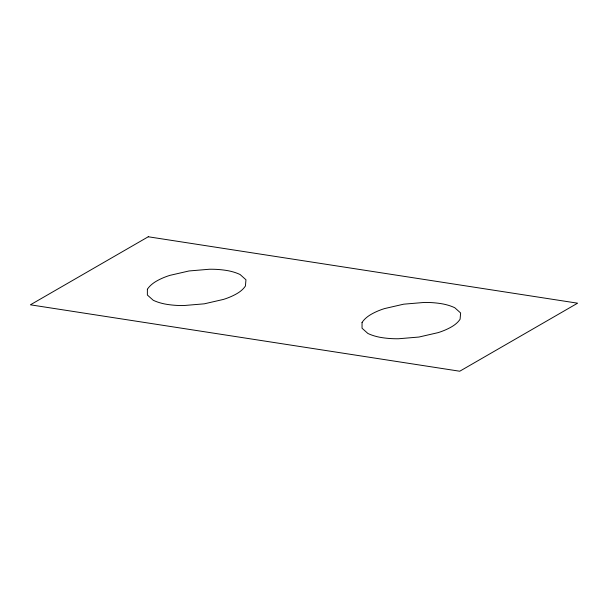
<?xml version="1.0" encoding="UTF-8"?>
<svg xmlns="http://www.w3.org/2000/svg" width="608" height="608" viewBox="0 0 608 608"><rect width="100%" height="100%" fill="white"/><g stroke="black" fill="none" stroke-linecap="round" stroke-linejoin="round"><path stroke-width="0.91" d="M147.379 289.256L147.372 295.024L153.231 300.268A37.24 21.5 0 0 0 167.2 304.41A58.322 33.668 0 0 0 183.874 305.543L204.288 303.825L223.463 299.417A58.322 33.668 0 0 0 236.915 293.618A37.24 21.5 0 0 0 245.427 286.003L245.959 279.771L240.099 274.527A37.24 21.5 0 0 0 226.13 270.385A58.322 33.668 0 0 0 209.456 269.245L189.042 270.963L169.868 275.371A58.322 33.668 0 0 0 156.416 281.17A39.543 22.83 0 0 0 147.379 289.256M362.049 322.468L362.041 328.229L367.901 333.473A37.24 21.5 0 0 0 381.87 337.615A58.322 33.668 0 0 0 398.544 338.755L418.958 337.037L438.132 332.629A58.322 33.668 0 0 0 451.584 326.83A37.24 21.5 0 0 0 460.096 319.215L460.628 312.976L454.769 307.732A37.24 21.5 0 0 0 440.8 303.59A58.322 33.668 0 0 0 424.126 302.457L403.712 304.175L384.537 308.583A58.322 33.668 0 0 0 371.085 314.382A39.543 22.83 0 0 0 362.049 322.468M148.261 236.77L30.4 304.813L459.739 371.23L577.6 303.187L148.261 236.77"/></g></svg>
